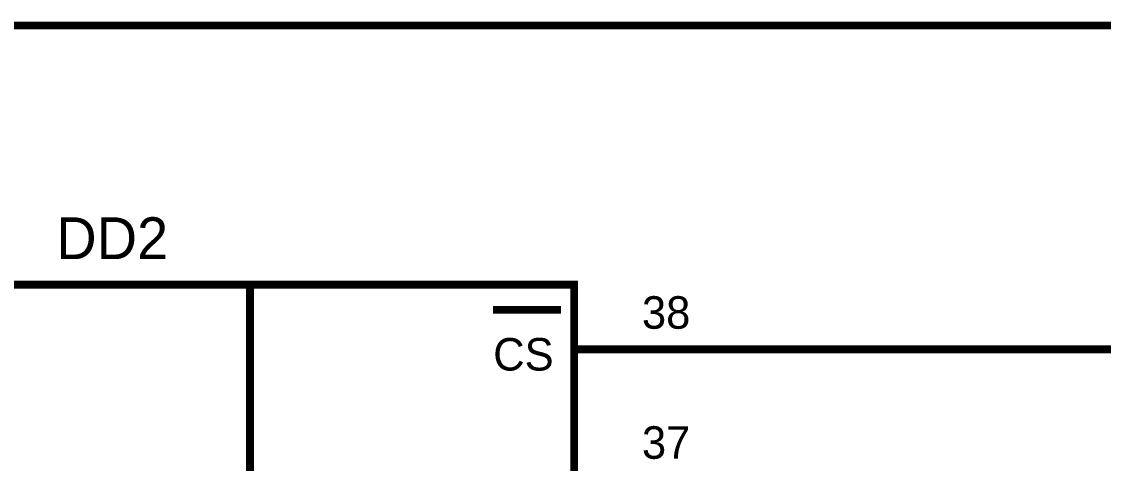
# Model space of a CAD drawing. Header units: inches. Extents: x 0 to 594, y 0 to 420.
# Drawn here: x 166.2 to 207.9, y 280.6 to 297.65 of the extents above; entities that cross this region are included whole.
import ezdxf

# ---------------------------------------------------------------- set-up
doc = ezdxf.new("R2010")
doc.units = ezdxf.units.IN
doc.layers.add('Sheet', color=255, linetype='Continuous')

msp = doc.modelspace()

# ---------------------------------------------------------------- linework, layer by layer
at = {"layer": 'Sheet'}
for points in [[(260.009, 252.488, 0.3, 0.3, 0), (227.51, 252.488, 0.3, 0.3, 0), (227.51, 297.496, 0.3, 0.3, 0), (142.508, 297.496, 0.3, 0.3, 0), (142.508, 284.998, 0.3, 0.3, 0), (147.503, 284.998, 0.3, 0.3, 0)], [(175.008, 287.496, 0.3, 0.3, 0), (175.008, 172.495, 0.3, 0.3, 0)], [(185.535, 286.521, 0.3, 0.3, 0), (184.371, 286.521, 0.3, 0.3, 0)], [(187.002, 286.521, 0.3, 0.3, 0), (185.535, 286.521, 0.3, 0.3, 0)], [(187.506, 284.998, 0.3, 0.3, 0), (192.501, 284.998, 0.3, 0.3, 0)], [(260.009, 262.489, 0.3, 0.3, 0), (222.504, 262.489, 0.3, 0.3, 0), (222.504, 284.998, 0.3, 0.3, 0), (192.501, 284.998, 0.3, 0.3, 0)]]:
    msp.add_lwpolyline(points, format="xyseb", dxfattribs=at)
msp.add_lwpolyline([(152.509, 287.496, 0.3, 0.3, 0), (187.506, 287.496, 0.3, 0.3, 0), (187.506, 172.495, 0.3, 0.3, 0), (152.509, 172.495, 0.3, 0.3, 0), (152.509, 287.496, 0.3, 0.3, 0)], format="xyseb", close=True, dxfattribs=at)

# ---------------------------------------------------------------- texts
for s, height, p in [('DD2', 1.6126, (167.538, 288.481)), ('38', 1.2543, (190.116, 285.794)), ('CS', 1.2543, (184.382, 284.181)), ('37', 1.2543, (190.116, 280.776))]:
    msp.add_text(s, height=height, dxfattribs=at).set_placement(p)

doc.saveas('drawing.dxf')
